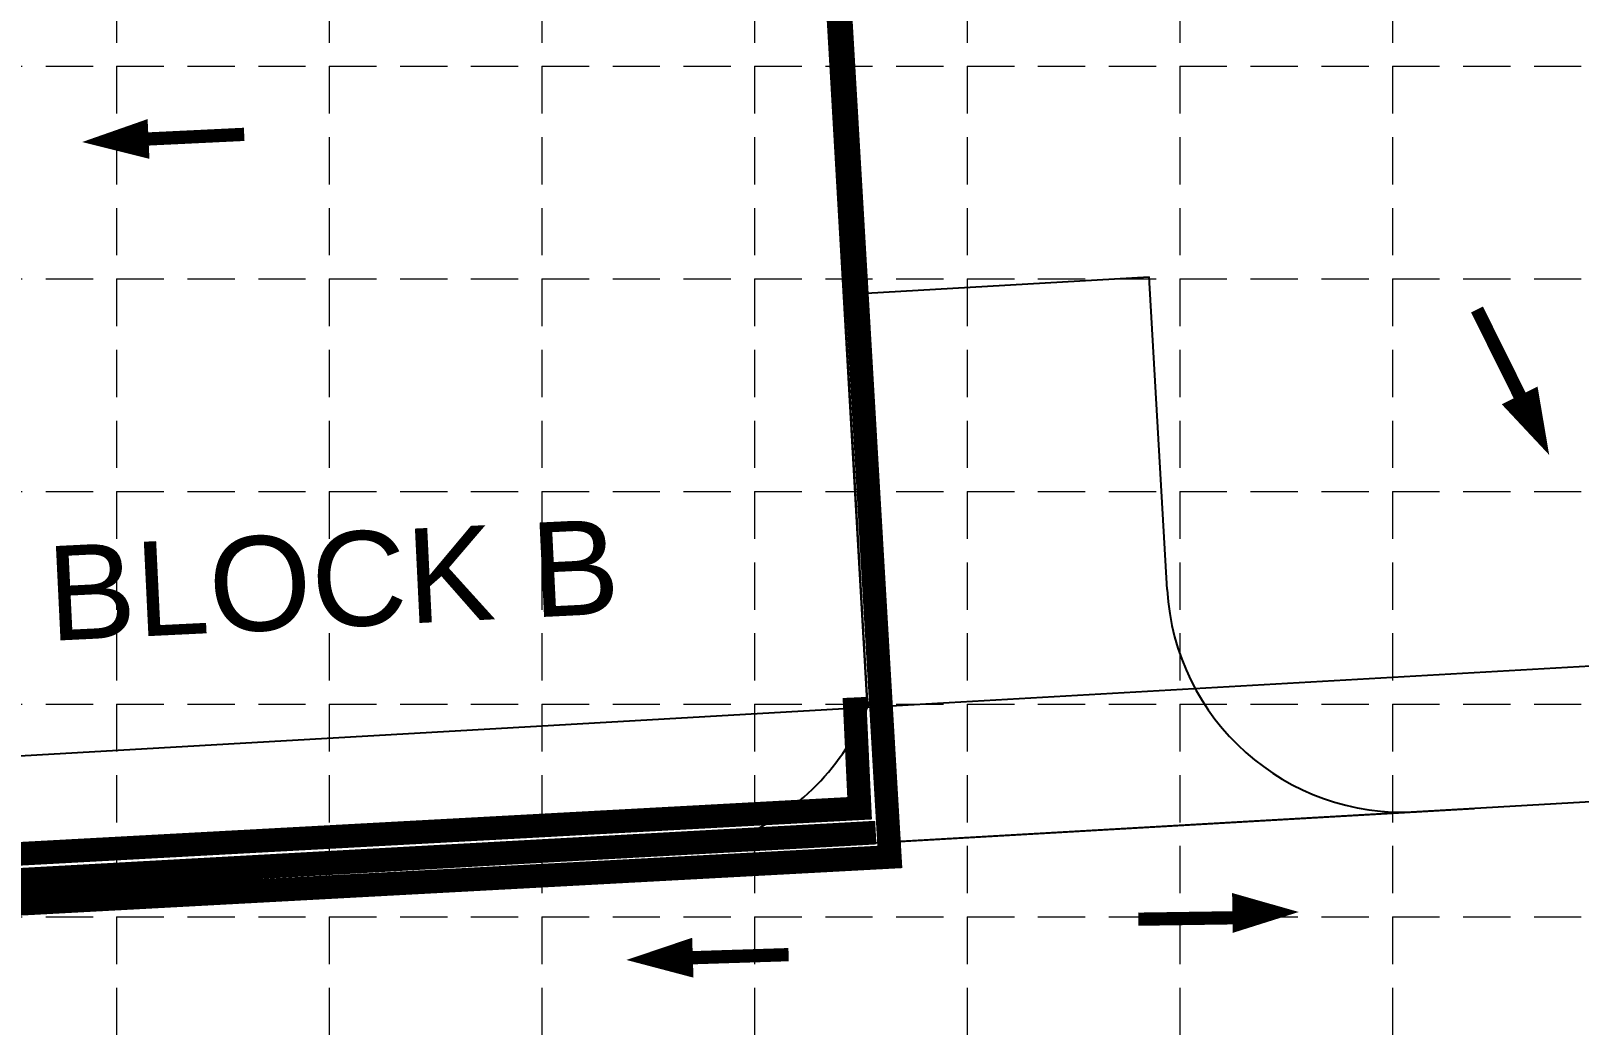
# Model space of a CAD drawing. Header units: inches. Extents: x 2547543 to 2548696, y 7125653 to 7126375.
# Drawn here: x 2547896.3 to 2548027.4, y 7126023.1 to 7126107.4 of the extents above; entities that cross this region are included whole.
import ezdxf
from ezdxf.enums import TextEntityAlignment as Align

# ---------------------------------------------------------------- set-up
doc = ezdxf.new("R2010")
doc.units = ezdxf.units.IN
doc.header["$MEASUREMENT"] = 0
doc.linetypes.add('HIDDEN', pattern=[0.375, 0.25, -0.125])
for name, color, linetype in [('C-FLOW-ARR', 2, 'Continuous'), ('C-ROAD-ASPH-N', 1, 'Continuous'), ('C-ROAD-BACK-N', 1, 'Continuous'), ('EROSION BLANKET', 84, 'Continuous'), ('GRID', 254, 'HIDDEN'), ('LIMITS OF DISTURBANCE', 1, 'HIDDEN'), ('SILT FENCE', 200, 'Continuous'), ('V-AREA', 6, 'Continuous'), ('V-PROP-SUBD-IDEN-N', 7, 'Continuous'), ('V-RWAY-N', 4, 'Continuous')]:
    doc.layers.add(name, color=color, linetype=linetype)
doc.styles.get("Standard").update_dxf_attribs({"font": 'ARIAL.TTF'})

msp = doc.modelspace()

# ---------------------------------------------------------------- linework, layer by layer
at = {"layer": 'C-FLOW-ARR', "color": 7}
for points in [[(2547900.66, 7126097.97, 0, 3.37, 0), (2547906.28, 7126098.23, 2.25, 2.25, 0)], [(2548024.86, 7126071.48, 0, 3.38, 0), (2548022.36, 7126076.52, 2.25, 2.25, 0)], [(2548003.66, 7126032.79, 0, 3.38, 0), (2547998.04, 7126032.71, 2.25, 2.25, 0)], [(2547946.74, 7126028.73, 0, 3.38, 0), (2547952.36, 7126028.92, 2.25, 2.25, 0)]]:
    msp.add_lwpolyline(points, format="xyseb", dxfattribs=at)
at = {"layer": 'C-FLOW-ARR', "color": 7, "const_width": 1.12}
for points in [[(2547906.28, 7126098.23), (2547914.38, 7126098.62)], [(2548022.36, 7126076.52), (2548018.75, 7126083.79)], [(2547998.18, 7126032.3), (2547990.07, 7126032.18)], [(2547952.36, 7126028.92), (2547960.47, 7126029.18)]]:
    msp.add_lwpolyline(points, dxfattribs=at)
at = {"layer": 'C-ROAD-ASPH-N', "color": 255}
for p, q in [((2547967.03, 7126085.17), (2547991, 7126086.55)), ((2547992.51, 7126060.09), (2547991, 7126086.55)), ((2547968.55, 7126058.71), (2547967.03, 7126085.17))]:
    msp.add_line(p, q, dxfattribs=at)
for centre, start, end in [((2548012.48, 7126061.23), 183.2834, 273.2834), ((2547948.59, 7126057.57), 273.2834, 3.2834)]:
    msp.add_arc(centre, 20, start, end, dxfattribs=at)
at = {"layer": 'C-ROAD-BACK-N', "color": 7}
for p, q in [((2548041.58, 7126042.87), (2547862.51, 7126032.6)), ((2547954.6, 7126037.88), (2548018.5, 7126041.55))]:
    msp.add_line(p, q, dxfattribs=at)
at = {"layer": 'EROSION BLANKET', "ltscale": 60, "const_width": 2}
msp.add_lwpolyline([(2547834, 7126111.82), (2547836.95, 7126060.31, 0.430963), (2547860.85, 7126033.61), (2547967.85, 7126039.51)], format="xyb", dxfattribs=at)
at = {"layer": 'GRID', "color": 252, "linetype": 'HIDDEN', "lineweight": 0, "ltscale": 16}
for p, q in [((2547903.58, 7126356.38), (2547903.58, 7125726.3)), ((2547921.58, 7126356.38), (2547921.58, 7125726.3)), ((2547939.58, 7126356.38), (2547939.58, 7125726.3)), ((2547957.58, 7126356.38), (2547957.58, 7125726.3)), ((2547975.58, 7126356.38), (2547975.58, 7125726.3)), ((2547993.58, 7126356.38), (2547993.58, 7125726.3)), ((2548011.58, 7126356.38), (2548011.58, 7125726.3)), ((2547561.58, 7126104.38), (2548677.58, 7126104.38)), ((2547561.58, 7126086.38), (2548677.58, 7126086.38)), ((2547561.58, 7126068.38), (2548677.58, 7126068.38)), ((2547561.58, 7126050.38), (2548677.58, 7126050.38)), ((2547561.58, 7126032.38), (2548677.58, 7126032.38))]:
    msp.add_line(p, q, dxfattribs=at)
at = {"layer": 'LIMITS OF DISTURBANCE', "color": 1, "ltscale": 60, "const_width": 2}
msp.add_lwpolyline([(2547964.19, 7126120.16), (2547831.79, 7126112.69), (2547835.02, 7126056.34, 0.400685), (2547860.57, 7126031.61), (2547969.04, 7126037.45)], format="xyb", close=True, dxfattribs=at)
at = {"layer": 'SILT FENCE', "ltscale": 60, "const_width": 2}
msp.add_lwpolyline([(2547845, 7126111.19), (2547836.14, 7126110.79), (2547839.09, 7126057.14, 0.399718), (2547860.8, 7126035.84), (2547966.48, 7126041.57), (2547966.04, 7126050.95)], format="xyb", dxfattribs=at)
at = {"layer": 'V-AREA', "color": 7}
for p, q in [((2547953.15, 7126294.11), (2547967.15, 7126050.12)), ((2547967.15, 7126050.12), (2547963.19, 7126119.01)), ((2547967.15, 7126050.12), (2548045.91, 7126054.64)), ((2547870.34, 7126044.57), (2547967.15, 7126050.12))]:
    msp.add_line(p, q, dxfattribs=at)
at = {"layer": 'V-RWAY-N', "color": 7}
msp.add_line((2547870.34, 7126044.57), (2547967.15, 7126050.12), dxfattribs=at)

# ---------------------------------------------------------------- texts
at = {"layer": 'V-PROP-SUBD-IDEN-N'}
msp.add_text('BLOCK B', height=8, rotation=2.7806, dxfattribs=at).set_placement((2547921.91, 7126060.91), align=Align.MIDDLE)

doc.saveas('drawing.dxf')
